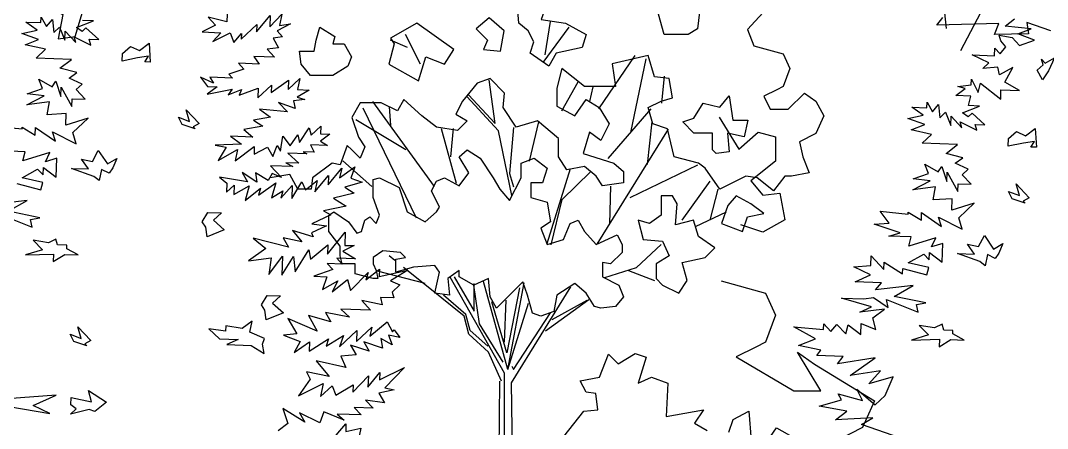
# Model space of a CAD drawing. Header units: inches. Extents: x -11 to 128, y 7 to 56.
# Drawn here: x 60.873 to 61.527, y 21.827 to 22.086 of the extents above; entities that cross this region are included whole.
import ezdxf

# ---------------------------------------------------------------- set-up
doc = ezdxf.new("R2010")
doc.units = ezdxf.units.IN
doc.header["$MEASUREMENT"] = 0
doc.layers.add('CAY', color=94, linetype='Continuous')
doc.layers.add('CAY-3', color=61, linetype='Continuous')
picture_1 = doc.add_image_def('image1.jpg', size_in_pixel=(1680, 1093))

# ---------------------------------------------------------------- blocks, each defined once
blk = doc.blocks.new('A$C76451831')
at = {"layer": 'CAY'}
for p, q in [((5019.2, 937.2), (4991.7, 907.3)), ((4704.6, 871.1), (4712.5, 918.7)), ((5357.2, 912.1), (5370.7, 922.5)), ((4701.9, 860.6), (4738.9, 910.7)), ((4991.7, 907.3), (5000.7, 884.1)), ((5394.2, 908.1), (5357.2, 912.1)), ((5375.4, 901.1), (5394.2, 908.1)), ((4509.3, 881.7), (4485.5, 892.2)), ((4527.8, 857.9), (4506.6, 900.2)), ((5351, 891), (5348.6, 899.3)), ((5348.6, 899.3), (5367.1, 895.9)), ((5358.4, 882.6), (5351, 891)), ((5367.1, 895.9), (5377.5, 884.7)), ((5399.1, 892.1), (5375.4, 901.1)), ((5377.5, 884.7), (5399.1, 892.1)), ((5000.7, 884.1), (5042.4, 872.7)), ((5342.1, 870.1), (5342.5, 880.9)), ((5342.5, 880.9), (5350.4, 872.5)), ((5350.4, 872.5), (5358.4, 882.6)), ((4781, 794.5), (4832.5, 870.4)), ((4850.9, 870.4), (4799.8, 858.6)), ((4826.2, 761), (4847.8, 865.6)), ((4860, 840.1), (4850.9, 870.4)), ((5042.4, 872.7), (5051.8, 851.9)), ((5310.5, 871.2), (5342.1, 870.1)), ((5334.1, 859.9), (5310.5, 871.2)), ((5325.6, 852), (5334.1, 859.9)), ((4728.3, 851.9), (4721.2, 824)), ((4760.5, 826.3), (4728.3, 851.9)), ((4799.8, 858.6), (4804.6, 826.3)), ((5051.8, 851.9), (5042.4, 826.3)), ((5347, 854), (5325.6, 852)), ((5349.4, 843.1), (5347, 854)), ((5368.3, 853.3), (5349.4, 843.1)), ((5356.7, 832.4), (5368.3, 853.3)), ((4608.4, 831), (4587.6, 805.5)), ((4626.9, 837.7), (4608.4, 831)), ((4634, 774), (4625.3, 835.7)), ((4647.3, 816.9), (4626.9, 837.7)), ((4728.6, 791.9), (4751.7, 832.8)), ((4880.8, 837.7), (4860, 840.1)), ((4870.1, 802.5), (4874.1, 840.9)), ((4885.5, 810.2), (4880.8, 837.7)), ((5309, 828.6), (5309.3, 836.7)), ((5309.3, 836.7), (5319, 817.8)), ((5319, 817.8), (5322.2, 830.9)), ((5322.2, 830.9), (5350.9, 808.5)), ((5377.6, 820.8), (5356.7, 832.4)), ((4645.4, 796.4), (4647.3, 816.9)), ((4721.2, 824), (4721.2, 798.4)), ((4804.6, 826.3), (4760.5, 826.3)), ((4768, 805.1), (4772.9, 825.9)), ((5033.3, 821.6), (5014.8, 812.5)), ((5042.4, 826.3), (5033.3, 821.6)), ((5049.4, 794.1), (5072.6, 816.9)), ((5072.6, 816.9), (5088.7, 805.5)), ((5287.1, 813.5), (5300.6, 823.4)), ((5290.3, 826.5), (5309, 828.6)), ((5300.6, 823.4), (5290.3, 826.5)), ((5350.9, 808.5), (5351.3, 821.7)), ((5351.3, 821.7), (5377.6, 820.8)), ((4442.1, 803.1), (4430.3, 782.3)), ((4472, 803.1), (4442.1, 803.1)), ((4547.7, 684.5), (4460.2, 805.1)), ((4495.2, 791.7), (4472, 803.1)), ((4504.2, 807.8), (4495.2, 791.7)), ((4529.8, 784.6), (4504.2, 807.8)), ((4587.6, 805.5), (4578.1, 787)), ((4638.7, 763.4), (4593.5, 812.2)), ((4595.8, 814.5), (4634, 774)), ((4746.8, 784.6), (4762.9, 807.8)), ((4762.9, 807.8), (4781.4, 796.4)), ((4850.9, 796.4), (4869.4, 805.5)), ((4869.4, 805.5), (4885.5, 810.2)), ((5014.8, 812.5), (5023.9, 794.1)), ((5088.7, 805.5), (5100.1, 784.6)), ((5246.2, 796.3), (5246.5, 804)), ((5246.5, 804), (5254.2, 790.6)), ((5308.4, 812.7), (5287.1, 813.5)), ((5305.2, 799.3), (5308.4, 812.7)), ((4522.3, 639.8), (4446.8, 795.6)), ((4485.8, 770.9), (4483.8, 797.9)), ((4578.1, 787), (4594.3, 777.9)), ((4663.8, 768.5), (4645.4, 796.4)), ((4721.2, 798.4), (4746.8, 784.6)), ((4781.4, 796.4), (4795.5, 773.2)), ((4794.3, 724.1), (4854.9, 794.5)), ((4857.6, 773.2), (4850.9, 796.4)), ((5023.9, 794.1), (5049.4, 794.1)), ((5240.9, 785.6), (5224.9, 797.1)), ((5224.9, 797.1), (5246.2, 796.3)), ((5254.2, 790.6), (5262.7, 800.7)), ((5262.7, 800.7), (5264.7, 782.1)), ((5264.7, 782.1), (5272.7, 790)), ((5272.7, 790), (5280.2, 771.1)), ((5296.7, 789.1), (5321.1, 798.7)), ((5304.7, 783.4), (5296.7, 789.1)), ((5310.3, 788.7), (5304.7, 783.4)), ((5321.1, 798.7), (5305.2, 799.3)), ((5328.3, 772.2), (5310.3, 788.7)), ((4430.3, 782.3), (4439.8, 754.7)), ((4507, 736.3), (4436.2, 779.1)), ((4550.6, 768.5), (4529.8, 784.6)), ((4594.3, 777.9), (4580.5, 763.8)), ((4693.7, 777.9), (4663.8, 768.5)), ((4682.7, 720.5), (4695.7, 776.4)), ((4723.6, 752.4), (4693.7, 777.9)), ((4795.5, 773.2), (4783.7, 750)), ((4850.1, 715.8), (4856.4, 776.4)), ((4878.5, 766.1), (4857.6, 773.2)), ((4951.7, 782.9), (4979.4, 737.5)), ((5100.1, 784.6), (5088.7, 759.5)), ((5219.4, 781), (5240.9, 785.6)), ((5243.1, 772.4), (5219.4, 781)), ((5223.8, 764.9), (5243.1, 772.4)), ((5280.2, 771.1), (5280.7, 784.3)), ((5280.7, 784.3), (5296, 767.8)), ((5296, 767.8), (5293.5, 776.1)), ((5293.5, 776.1), (5317.1, 764.4)), ((5314.7, 772.6), (5328.3, 772.2)), ((5317.1, 764.4), (5314.7, 772.6)), ((4580.5, 763.8), (4550.6, 768.5)), ((4579.1, 689), (4557.9, 766.3)), ((4571.1, 726.8), (4574.5, 766.9)), ((4657.5, 671.8), (4638.7, 763.4)), ((4659.9, 768.1), (4654, 702.8)), ((4767.6, 761.4), (4758.6, 731.5)), ((4783.7, 750), (4767.6, 761.4)), ((4778.7, 602.9), (4879.6, 765.8)), ((4887.9, 726.8), (4878.5, 766.1)), ((4979.4, 737.5), (5007.1, 761.7)), ((5007.1, 761.7), (5031.3, 755.2)), ((5088.7, 759.5), (5065.6, 747.7)), ((5253, 758.5), (5223.8, 764.9)), ((5239.5, 745.8), (5253, 758.5)), ((4439.8, 754.7), (4448.8, 741)), ((4723.6, 726.8), (4723.6, 752.4)), ((5031.3, 755.2), (5031.3, 720.4)), ((5065.6, 747.7), (5070.3, 726.8)), ((5289.7, 744), (5239.5, 745.8)), ((5273.4, 731.5), (5289.7, 744)), ((4423.7, 742.9), (4414.2, 715.4)), ((4430.3, 736.3), (4423.7, 742.9)), ((4442.1, 724.5), (4430.3, 736.3)), ((4448.8, 741), (4442.1, 724.5)), ((4758.6, 731.5), (4802.2, 717.8)), ((5297.2, 725.2), (5273.4, 731.5)), ((4402.8, 717.8), (4374.9, 696.9)), ((4414.2, 715.4), (4402.8, 717.8)), ((4458.8, 684.4), (4417.8, 720.8)), ((4735.4, 708.3), (4723.6, 726.8)), ((4802.2, 717.8), (4816, 706)), ((4825.4, 669), (4921.3, 715.4)), ((4922.5, 717.8), (4887.9, 726.8)), ((4931.5, 710.7), (4922.5, 717.8)), ((5031.3, 720.4), (4996.5, 692.7)), ((5070.3, 726.8), (5079.3, 704)), ((5248.4, 702.9), (5243.4, 716.2)), ((5243.4, 716.2), (5262.1, 705.1)), ((5286.5, 717.4), (5297.2, 725.2)), ((5304.8, 709.1), (5286.5, 717.4)), ((4342.7, 701.7), (4314.8, 696.9)), ((4354.1, 680.8), (4342.7, 701.7)), ((4654, 702.8), (4659.9, 684)), ((4707.6, 603.7), (4740.9, 709.9)), ((4728.7, 665.9), (4769.2, 705.2)), ((4760.5, 713.1), (4735.4, 708.3)), ((4777, 699.3), (4760.5, 713.1)), ((4786.1, 685.5), (4777, 699.3)), ((4816, 706), (4816, 689.9)), ((4952.3, 680.8), (4931.5, 710.7)), ((4989.3, 699.3), (4952.3, 680.8)), ((5005.4, 696.9), (4989.3, 699.3)), ((5044.7, 699.3), (5028.6, 678.5)), ((5054.2, 699.3), (5044.7, 699.3)), ((5079.3, 704), (5054.2, 699.3)), ((5226.8, 695.5), (5248.4, 702.9)), ((5262.1, 705.1), (5267.3, 713.1)), ((5267.3, 713.1), (5274.7, 691.5)), ((5274.7, 691.5), (5275.2, 704.7)), ((5275.2, 704.7), (5290.1, 677.4)), ((5296.4, 701.2), (5304.8, 709.1)), ((5309, 687.6), (5296.4, 701.2)), ((4374.9, 696.9), (4372.6, 680.8)), ((4816, 689.9), (4786.1, 685.5)), ((4796.7, 631.7), (4797.9, 685.1)), ((4899.3, 636.8), (4938.6, 692.2)), ((4996.5, 692.7), (5013.6, 672)), ((5028.6, 678.5), (5005.4, 696.9)), ((5226.3, 679.6), (5250.7, 692.4)), ((5250.7, 692.4), (5226.8, 695.5)), ((5290.1, 677.4), (5290.5, 688.3)), ((5290.5, 688.3), (5309, 687.6)), ((4372.6, 680.8), (4354.1, 680.8)), ((4938.6, 636.8), (4950, 680.8)), ((5013.6, 672), (5037.8, 675)), ((5037.8, 675), (5044.9, 637.2)), ((5258.6, 683.9), (5226.3, 679.6)), ((5255.2, 665.5), (5258.6, 683.9)), ((4713.4, 601.8), (4728.7, 665.9)), ((5282, 667.2), (5255.2, 665.5)), ((5281.5, 650.9), (5282, 667.2)), ((5313.5, 660.7), (5281.5, 650.9)), ((5291.5, 640.2), (5313.5, 660.7)), ((4917.8, 627.7), (4961.8, 648.6)), ((5179.9, 649.5), (5219.6, 645.4)), ((5192.9, 632.7), (5179.9, 649.5)), ((5219.6, 645.4), (5219.7, 648.1)), ((5219.7, 648.1), (5238.4, 636.6)), ((5238.4, 636.6), (5238.7, 647.4)), ((5238.7, 647.4), (5267.1, 627.9)), ((5262.5, 641.2), (5296.4, 624.1)), ((5267.1, 627.9), (5262.5, 641.2)), ((5013.6, 619.5), (4982.4, 630.1)), ((5044.9, 637.2), (5013.6, 619.5)), ((5171.6, 631.2), (5192.9, 632.7)), ((5208.3, 619), (5171.6, 631.2)), ((5296.4, 624.1), (5291.5, 640.2)), ((5192.3, 614.2), (5208.3, 619)), ((5224, 613.1), (5192.3, 614.2)), ((5220.8, 600), (5224, 613.1)), ((5258.8, 611.8), (5220.8, 600)), ((5252.9, 598.9), (5258.8, 611.8)), ((4834.4, 569.5), (4869.4, 602.2)), ((5268.9, 603.8), (5252.9, 598.9)), ((5268, 577.1), (5268.9, 603.8)), ((4491.5, 579.5), (4483.4, 586)), ((5166.8, 572.4), (5167.3, 586)), ((5167.3, 586), (5185.2, 566.8)), ((5219.9, 576), (5241.7, 588.4)), ((5241.7, 588.4), (5249.5, 580.4)), ((5249.5, 580.4), (5249.9, 590.8)), ((5249.9, 590.8), (5268, 577.1)), ((4541.2, 539.6), (4503.7, 569.7)), ((4789.6, 555.4), (4834.4, 569.5)), ((5142.7, 570.6), (5166.8, 572.4)), ((5166.3, 559.3), (5142.7, 570.6)), ((5185.2, 566.8), (5185.5, 577.2)), ((5185.5, 577.2), (5211.7, 560.4)), ((5211.7, 560.4), (5212, 568.1)), ((5212, 568.1), (5246.1, 559.2)), ((5249.2, 569.6), (5219.9, 576)), ((5246.1, 559.2), (5249.2, 569.6)), ((4534.5, 546.7), (4466.9, 564.4)), ((4647.3, 419.7), (4569.9, 556)), ((4575.8, 556.2), (4604.1, 507.8)), ((4823, 565.2), (4860, 551.4)), ((5144.7, 549.2), (5166.3, 559.3)), ((4589.9, 500.7), (4541.2, 539.6)), ((4602.9, 544.4), (4611.2, 489.7)), ((4604.1, 507.8), (4604.1, 546.7)), ((4651.6, 424.8), (4617.3, 549.9)), ((4668.2, 540.8), (4650.5, 448.4)), ((4651.6, 424.8), (4675, 548.1)), ((4656.8, 405.9), (4741.3, 542.4)), ((5181.8, 547.9), (5144.7, 549.2)), ((5173.3, 537.8), (5181.8, 547.9)), ((5227, 544), (5173.3, 537.8)), ((5199.7, 528.7), (5227, 544)), ((4592.3, 503.1), (4560.4, 530.2)), ((5125.3, 526.3), (5157, 525.2)), ((5167.5, 513.9), (5125.3, 526.3)), ((5157, 525.2), (5170.6, 527)), ((5170.6, 527), (5191.5, 513.1)), ((5244.7, 519.4), (5199.7, 528.7)), ((4650.5, 448.4), (4629.2, 520.8)), ((4646.9, 463.7), (4649.3, 523.1)), ((4651.6, 424.8), (4681.2, 519.2)), ((4705.1, 479.9), (4766.8, 524.3)), ((4714.5, 496), (4764.5, 523.1)), ((5150.9, 506.4), (5167.5, 513.9)), ((5185.9, 510.6), (5150.9, 506.4)), ((5169.6, 498), (5185.9, 510.6)), ((5189.1, 524.1), (5233.8, 506.2)), ((5191.5, 513.1), (5189.1, 524.1)), ((5231.5, 517.1), (5244.7, 519.4)), ((5233.8, 506.2), (5231.5, 517.1)), ((4596.6, 475.1), (4589.9, 500.7)), ((4598.2, 480.3), (4592.3, 503.1)), ((4659.9, 424.8), (4712.2, 505.4)), ((5174, 481.5), (5169.6, 498)), ((4611.2, 489.7), (4644.6, 435.4)), ((5057.3, 485.6), (5099.7, 481.8)), ((5088.4, 468.6), (5057.3, 485.6)), ((5099.7, 481.8), (5100, 489.5)), ((5100, 489.5), (5110.1, 478.8)), ((5110.1, 478.8), (5118.6, 488.9)), ((5118.6, 488.9), (5131.2, 475.3)), ((5131.2, 475.3), (5134.4, 488.3)), ((5134.4, 488.3), (5152.5, 474.6)), ((5152.5, 474.6), (5153.1, 490.4)), ((5153.1, 490.4), (5174, 481.5)), ((4624.5, 449.6), (4596.6, 475.1)), ((4623.3, 457.8), (4598.2, 480.3)), ((5064.1, 459.1), (5088.4, 468.6)), ((5096, 452.5), (5064.1, 459.1)), ((5090.3, 444.6), (5096, 452.5)), ((4643, 408.3), (4624.5, 449.6)), ((5062.5, 449.6), (5086.7, 432.5)), ((5127.4, 443.3), (5090.3, 444.6)), ((5119.3, 433.1), (5127.4, 443.3)), ((5172.7, 441.7), (5119.3, 433.1)), ((5137.3, 416.6), (5172.7, 441.7)), ((4657.5, 429.5), (4659.9, 424.8)), ((5180.2, 422.8), (5137.3, 416.6)), ((5163.7, 404.8), (5180.2, 422.8)), ((4638.3, 140.1), (4640.6, 408.3)), ((4647.3, 135.4), (4647.3, 419.7)), ((5198.4, 414.5), (5163.7, 404.8)), ((5187.1, 388.1), (5198.4, 414.5)), ((4661.5, 135.4), (4656.8, 405.9)), ((5154.7, 381.1), (5147.1, 397.2)), ((5147.1, 397.2), (5173, 375)), ((5093.2, 372.8), (5125.3, 382.1)), ((5120.6, 390.5), (5154.7, 381.1)), ((5125.3, 382.1), (5120.6, 390.5)), ((5171.9, 380.3), (5154.8, 342.6)), ((5173, 375), (5187.1, 388.1)), ((5132.9, 366), (5093.2, 372.8)), ((5116.6, 353.4), (5132.9, 366)), ((5169.7, 356.6), (5116.6, 353.4)), ((5153.5, 346.7), (5169.7, 356.6)), ((5154.8, 342.6), (5120.1, 324.9)), ((5198.3, 331.5), (5153.5, 346.7))]:
    blk.add_line(p, q, dxfattribs=at)
for points in [[(1520, 125.7), (1486, 137.8), (1488.1, 121.8), (1440.1, 120.8), (1446.1, 136.4), (1358.1, 134.1), (1366.6, 144.6)], [(3944, 372.4), (4002.2, 362.7), (3978.5, 373.9), (4011.2, 388.7), (3941.7, 383.4)], [(3932.3, 644.8), (3976.9, 627), (3974.6, 637.9), (3987.8, 640.2), (3942.8, 649.4), (3970.1, 664.8), (3916.4, 658.5)], [(3955.1, 688.9), (3989.2, 680), (3992.3, 690.3), (3963.1, 696.8), (3984.8, 709.2), (3992.7, 701.2), (3993, 711.6), (4011.1, 697.8), (4012.1, 724.6), (3996, 719.7), (4001.9, 732.6), (3963.9, 720.8), (3967.1, 733.8), (3935.4, 734.9)], [(3923, 770.3), (3962.8, 766.2), (3962.9, 768.9), (3981.5, 757.4), (3981.9, 768.2), (4010.2, 748.6), (4005.7, 761.9), (4039.5, 744.9), (4034.6, 760.9), (4056.7, 781.5), (4024.6, 771.7), (4025.2, 788), (3998.4, 786.2), (4001.7, 804.7), (3969.4, 800.4), (3993.9, 813.1), (3970, 816.2), (3991.5, 823.6), (3986.5, 837), (4005.2, 825.9), (4010.4, 833.9), (4017.9, 812.3), (4018.3, 825.4), (4033.2, 798.2), (4033.6, 809), (4052.2, 808.4), (4039.5, 822), (4047.9, 829.8), (4029.6, 838.2), (4040.3, 846), (4016.5, 852.2), (4032.8, 864.8), (3982.6, 866.6), (3996.2, 879.2), (3966.9, 885.7), (3986.2, 893.2), (3962.5, 901.7), (3984, 906.4), (3968.1, 917.8), (3989.3, 917.1), (3989.6, 924.8), (3997.3, 911.4), (4005.8, 921.5), (4007.9, 902.9), (4015.9, 910.7), (4023.4, 891.9), (4023.8, 905), (4039.1, 888.6), (4036.7, 896.9), (4060.3, 885.2), (4057.8, 893.4), (4071.4, 892.9), (4053.4, 909.4), (4047.8, 904.2), (4039.8, 909.9), (4064.2, 919.5), (4048.4, 920)], [(4253.5, 929.2), (4253.1, 918.3), (4226.6, 924.7), (4237.1, 913.4), (4218.2, 903.7), (4244.9, 902.7), (4233.5, 890), (4258, 902.3), (4263, 889), (4273.8, 901.7), (4273.5, 893.6), (4295.6, 914.1), (4295.2, 903.7), (4314.6, 927.1), (4314, 910.8), (4331, 929.2), (4327.7, 913), (4343.6, 915.2), (4324.7, 905.4), (4332.1, 897), (4318.9, 894.7), (4326.6, 881.3), (4310.2, 879.2), (4320.7, 867.9), (4291.3, 868.9), (4299.1, 858.2), (4269.6, 859.3), (4277.5, 850.8), (4256, 843.9), (4261.2, 838.3), (4229.1, 839.4), (4234.2, 831), (4215.9, 839.8), (4225.9, 826.3), (4239.5, 825.9), (4225.5, 815.5), (4260.6, 822.4), (4254.9, 814.4), (4273.8, 821.9), (4270.8, 813.9), (4297.8, 823.8), (4297.4, 810.2), (4316.6, 828.2), (4316.2, 817.7), (4340.9, 835.5), (4340.4, 822.3), (4356.8, 837.6), (4353.5, 821.9), (4369.8, 821.3), (4353.1, 811), (4363.9, 807.9), (4348, 805.8), (4349.9, 795.3), (4326.6, 803.8), (4339.3, 790.2), (4299.5, 794.3), (4315, 782.9), (4290.8, 778.7), (4304.1, 770.1), (4277.2, 765.6), (4290, 754.7), (4258.3, 755.8), (4273.8, 744.4), (4236.6, 743), (4252.3, 740.2), (4240.8, 721.6), (4268.1, 736.9), (4264.8, 720.7), (4292.2, 741.1), (4291.9, 730.6), (4310.8, 740.4), (4318.5, 727), (4324.5, 742.7), (4329.2, 734.8), (4332.6, 756), (4343, 742), (4354, 757.9), (4356.3, 747), (4370.2, 767.8), (4372.6, 757.3), (4386.6, 770), (4386.2, 759.1), (4399.3, 758.6), (4385.9, 748.7), (4396.1, 742.9), (4372.1, 743.7), (4377.2, 733.1), (4361.3, 733.7), (4366.6, 730.8), (4339.9, 731.7), (4355.3, 717.6), (4336.8, 718.2), (4347, 712.9), (4315.3, 714), (4330.6, 697.1), (4317.6, 703), (4311.9, 692.8), (4293.7, 703.8), (4295.9, 690.6), (4275.1, 704.5), (4282.3, 691.1), (4242.7, 697.9), (4253.3, 689.4), (4252.8, 676.3), (4263.6, 686.3), (4263.1, 673.2), (4284.9, 685.6), (4279.1, 664.5), (4301.1, 682.3), (4298, 672), (4322.6, 689.7), (4316.4, 668.6), (4332.6, 678.5), (4329.6, 668.1), (4346.1, 686.1), (4345.4, 667.6), (4359.8, 691.1), (4364.9, 680), (4381.2, 693.1), (4377.9, 676.9), (4397.3, 700.2), (4396.8, 687.1), (4416.2, 710.4), (4413, 696.9), (4434.9, 712.5), (4429.3, 696.4), (4445, 690.8), (4420.7, 683.5), (4433.6, 674.9), (4404.3, 668.2), (4422.5, 656.7), (4390.1, 650.1), (4400.8, 644.3), (4373.6, 631.7), (4394.8, 628.7), (4373.2, 618.6), (4375.7, 613), (4346.5, 622.2), (4359.6, 605.9), (4333, 611.8), (4340.7, 598.4), (4290.4, 611), (4308.5, 596.8), (4283.9, 579.1), (4316.2, 583.4), (4312.6, 559.5), (4332.1, 585.5), (4331.2, 558.8), (4348, 585), (4349.9, 563.6), (4369.6, 594.7), (4371.9, 581.4), (4396.6, 601.9), (4396.1, 588.3), (4421.2, 619.6), (4420.6, 601), (4433.7, 600.6), (4417.6, 593), (4435.8, 581.9), (4409.1, 582.8), (4416.9, 574.4), (4395.7, 575.2), (4403.5, 566.7), (4376.5, 557.2), (4395, 556.6), (4388.9, 538.2), (4410.7, 550.6), (4402.4, 535), (4424.3, 552.8), (4428.8, 536.8), (4453.7, 562.3), (4450.6, 551.9), (4469.7, 567.1), (4469.3, 556.7), (4510, 565.7), (4485.4, 550.7), (4498.4, 544.8), (4487.6, 534.8), (4490, 526.5), (4471, 527.2), (4473.4, 516.7), (4444.6, 522.7), (4457.2, 509.1), (4414.7, 510.6), (4427.4, 499.2), (4393.2, 505.9), (4400.9, 492.5), (4369.1, 501.3), (4381.4, 479.5), (4339.5, 497.3), (4352.3, 475.6), (4333.6, 473.5), (4357.4, 464.5), (4348.7, 449), (4370.5, 464.1), (4370, 450.9), (4397.4, 468.6), (4394.3, 457.8), (4418.8, 473.3), (4412.8, 457.1), (4437.7, 480.3), (4437.1, 464.5), (4459.1, 485), (4455.9, 472), (4480.7, 492.4), (4488.3, 478.5), (4490.7, 481.2), (4498.5, 470.5), (4482.7, 473.7), (4487.7, 460), (4471.7, 468.7), (4473.9, 455), (4447.5, 464.1), (4455.2, 450.7), (4428.8, 459.3), (4436.5, 445.9), (4415.1, 443.9), (4422.2, 427.8), (4380, 437), (4398.2, 415), (4366.3, 421.6), (4371.3, 411), (4354.7, 387.5), (4389.7, 404.9), (4386.3, 386.4), (4402.7, 401.7), (4407.7, 388.4), (4432.3, 403.4), (4431.9, 392.6), (4454, 415.8), (4453.4, 400), (4470, 420.7), (4469.7, 410.3), (4505.2, 427.6), (4477.4, 399.1), (4490.4, 396), (4469, 391.3), (4476.7, 377.8), (4450.1, 381.5), (4460.6, 370.2), (4433.8, 371.2), (4443.9, 360.4), (4409.5, 361.6), (4419.6, 353.1), (4391, 365), (4385, 349.3), (4356.1, 363.5), (4363.8, 350.1), (4332.7, 369.7), (4339.7, 348.2), (4326.2, 337.8)], [(4400, 322), (4422.2, 348), (4421.8, 337.1), (4443.2, 341.8), (4440, 326.1)], [(5254.8, 1037.3), (5265.4, 984.5), (5273.8, 908.6)], [(5338.2, 995.1), (5322.3, 930.7), (5293.9, 877)]]:
    blk.add_lwpolyline(points, dxfattribs=at)
for points in [[(4709.9, 855.3), (4683.5, 873.8), (4688.8, 889.6), (4680.8, 905.5), (4667.6, 916), (4665, 945.1), (4680.8, 950.3), (4696.7, 963.5), (4686.1, 987.3), (4699.3, 1016.3), (4731, 1024.3), (4770.6, 1013.7), (4754.7, 1003.1), (4744.2, 982), (4778.5, 974.1), (4778.5, 947.7), (4757.4, 939.8), (4736.3, 931.9), (4704.6, 937.1), (4699.3, 921.3), (4733.6, 916), (4762.7, 900.2), (4757.4, 881.7), (4720.4, 873.8)], [(4865.6, 929.2), (4870.9, 953), (4905.2, 945.1), (4910.4, 963.5), (4907.8, 982), (4923.6, 987.3), (4947.4, 979.4), (4939.5, 942.4), (4923.6, 931.9), (4921, 908.1), (4907.8, 900.2), (4873.5, 900.2)], [(4641.2, 876.4), (4646.5, 905.5), (4625.4, 923.9), (4606.9, 908.1), (4622.8, 892.2), (4617.5, 879)], [(4403.7, 887), (4419.5, 887), (4430.1, 868.5), (4424.8, 855.3), (4403.7, 842.1), (4372, 842.1), (4358.8, 857.9), (4356.2, 876.4), (4377.3, 876.4), (4380, 892.2), (4385.2, 910.7), (4406.4, 897.5)], [(4562.1, 857.9), (4575.3, 879), (4522.5, 916), (4485.5, 894.9), (4490.8, 887), (4482.9, 857.9), (4525.1, 834.2), (4535.7, 868.5)], [(4144.6, 860.9), (4136.9, 861.2), (4142.2, 869.2), (4126.3, 867), (4104.8, 862.3), (4105.2, 873.2), (4116.4, 883.2), (4129.3, 877.3), (4142.8, 887.7)], [(5402.6, 849.4), (5411, 857.2), (5408.6, 865), (5413.8, 859.4), (5427.2, 867.1), (5418.9, 848.8), (5410.3, 835.9)], [(4915.7, 781.4), (4928.9, 802.5), (4952.7, 797.2), (4965.9, 813), (4971.2, 778.7), (4992.3, 778.7), (4987, 755), (4963.2, 760.2), (4965.9, 733.8), (4947.4, 731.2), (4942.1, 736.5), (4942.1, 760.2), (4915.7, 760.2), (4899.9, 776.1)], [(4208.2, 766.2), (4189.8, 772.3), (4184.7, 782.9), (4200.4, 776.9), (4195.5, 793.4), (4213.9, 773.7), (4205.6, 769)], [(5401.5, 740.1), (5393.8, 740.4), (5399.1, 748.4), (5383.1, 746.2), (5361.7, 741.5), (5362, 752.4), (5373.3, 762.4), (5386.2, 756.5), (5399.7, 766.9)], [(4064.6, 698.7), (4032.9, 710.2), (4056.9, 709.4), (4046.9, 723.3), (4062.7, 720.1), (4070.9, 735.6), (4083.8, 716.6), (4097.3, 724.3), (4091.3, 710.9), (4086.1, 703.4), (4075.4, 708.7), (4072.1, 693)], [(4499.5, 590.8), (4474.4, 593.1), (4460.6, 583.7), (4460.6, 574.6), (4464.9, 565.2), (4467.3, 553.8), (4460.6, 553.8), (4435.1, 560.5), (4435.1, 574.6), (4416.6, 574.6), (4414.2, 586), (4414.2, 599.8), (4398.1, 620.6), (4398.1, 643.8), (4405.2, 648.6), (4425.6, 634.4), (4437.4, 618.3), (4444.1, 620.6), (4448.8, 636.8), (4455.9, 641.5), (4464.9, 632), (4469.6, 643.8), (4460.6, 669), (4460.6, 694.6), (4469.6, 696.9), (4497.6, 683.2), (4509, 648.6), (4534.5, 634.4), (4550.6, 648.6), (4554.9, 655.2), (4543.5, 678.5), (4550.6, 692.2), (4562, 696.9), (4582.9, 685.5), (4596.6, 704), (4582.9, 726.8), (4594.3, 736.3), (4612.7, 724.5), (4631.2, 696.9), (4640.6, 680.8), (4654.4, 664.7), (4670.5, 696.9), (4670.5, 717.8), (4689, 724.5), (4707.5, 710.7), (4700.8, 689.9), (4684.3, 689.9), (4684.3, 669), (4707.5, 662.3), (4712.2, 634.4), (4698.4, 625.4), (4707.5, 602.2), (4730.7, 609.2), (4740.1, 632), (4751.5, 636.8), (4760.5, 620.6), (4777, 602.2), (4806.9, 615.9), (4814, 602.2), (4814, 590.8), (4797.5, 574.6), (4786.1, 576.6), (4786.1, 556.2), (4809.3, 544.4), (4816, 528.2), (4804.6, 514.5), (4783.7, 512.1), (4774.7, 514.5), (4762.9, 533), (4746.8, 546.7), (4721.2, 530.6), (4716.9, 507.4), (4698.4, 500.7), (4686.6, 505), (4679.9, 530.6), (4672.9, 549.1), (4656.8, 533), (4635.9, 512.1), (4626.9, 528.2), (4624.5, 553.8), (4603.7, 544.4), (4582.9, 556.2), (4582.9, 565.2), (4566.7, 553.8), (4569.1, 530.6), (4548.3, 533), (4554.9, 562.8), (4548.3, 572.3), (4518, 569.9), (4492.8, 562.8), (4492.8, 581.3), (4506.6, 583.7)], [(5385.6, 660.9), (5367.2, 667), (5362.2, 677.6), (5377.8, 671.6), (5372.9, 688.1), (5391.3, 668.4), (5383, 663.7)], [(4892.2, 660), (4885.5, 671.4), (4869.4, 671.4), (4869.4, 643.8), (4852.9, 632), (4836.8, 636.8), (4843.9, 609.2), (4871.4, 606.9), (4880.8, 586), (4862.3, 574.6), (4862.3, 553.8), (4871.4, 544.4), (4894.6, 533), (4906.4, 551.4), (4899.3, 576.6), (4931.5, 583.7), (4945.3, 597.4), (4922.5, 613.6), (4915.4, 636.8), (4889.8, 630.1)], [(4975.5, 671.4), (4963.7, 657.6), (4954.7, 632), (4984.6, 620.6), (4991.7, 641.5), (5014.8, 646.2), (4996.4, 660)], [(4223.4, 626.6), (4218.2, 634.5), (4226.4, 647.8), (4245.4, 647.1), (4234.2, 636.7), (4249.6, 623), (4225.2, 612.9)], [(5321.5, 577.9), (5289.7, 589.5), (5313.7, 588.6), (5303.8, 602.6), (5319.5, 599.3), (5327.8, 614.9), (5340.7, 595.8), (5354.1, 603.5), (5348.2, 590.1), (5343, 582.6), (5332.3, 588), (5329, 572.2)], [(4013.2, 601.7), (4010.8, 609.9), (4000.2, 604.8), (3978.6, 608.3), (3991.7, 594.7), (3967.4, 587.4), (4007.3, 588.7), (4006.9, 577.9), (4023.2, 588.2), (4042.2, 587.5), (4026.2, 596.2), (4026.3, 601.2)], [(4307.3, 508.9), (4302.2, 516.8), (4310.3, 530.1), (4329.4, 529.4), (4318.1, 518.9), (4333.5, 505.2), (4309.1, 495.2)], [(4054.6, 458.4), (4036.2, 464.5), (4031.1, 475.1), (4046.8, 469.1), (4041.9, 485.6), (4060.3, 465.9), (4052, 461.2)], [(4303.8, 461), (4306.8, 469), (4285.8, 477.9), (4289, 493.7), (4275.1, 483.3), (4251.6, 486.8), (4251.4, 479.1), (4227.5, 482.7), (4242.8, 468.5), (4269.5, 467.6), (4253, 460.5), (4287.8, 459.2), (4306, 447.7)], [(5270.1, 480.9), (5267.7, 489.1), (5257.1, 484.1), (5235.4, 487.5), (5248.5, 473.9), (5224.3, 466.6), (5264.2, 467.9), (5263.8, 457.1), (5280, 467.4), (5299.1, 466.7), (5283, 475.4), (5283.2, 480.4)], [(4032, 374.8), (4032.4, 385.2), (4061.2, 379.2), (4056.8, 395.2), (4082.5, 378.5), (4066.1, 365.4), (4058.1, 368.4), (4031.6, 361.7), (4039.5, 369.1)]]:
    blk.add_lwpolyline(points, close=True, dxfattribs=at)
at = {"layer": 'CAY-3'}
for p, q in [((4954.6, 550.5), (5017.1, 533.4)), ((5017.1, 533.4), (5031.3, 502.1)), ((5031.3, 502.1), (5017.1, 463.8)), ((5003.6, 456.7), (4975.9, 443.1)), ((5017.1, 463.8), (5003.6, 456.7)), ((4975.9, 443.1), (5057.6, 394.5)), ((5095.9, 394.5), (5062.5, 449.6)), ((5086.7, 432.5), (5171.9, 380.3)), ((5057.6, 394.5), (5095.9, 394.5))]:
    blk.add_line(p, q, dxfattribs=at)
for points in [[(4731.1, 329.7), (4759.6, 365.6), (4779.6, 367.7), (4776.4, 390.9), (4762.7, 393), (4754.3, 408.8), (4781.7, 414.1), (4794.4, 446.8), (4808.1, 433.1), (4832.3, 447.8), (4848.2, 442.6), (4836.6, 405.7), (4855.5, 414.1), (4878.8, 405.7), (4876.6, 358.2), (4929.4, 367.7), (4916.7, 348.7), (4934.6, 338.2)], [(4965.2, 336), (4971.6, 354), (4993.7, 365.6), (4996.9, 324.4)], [(5024.3, 329.7), (5032.7, 342.4), (5059.1, 327.6)]]:
    blk.add_lwpolyline(points, dxfattribs=at)
blk.add_lwpolyline([(167.4, 183.7), (139.7, 190.7), (101.4, 180.1), (101.4, 159.5), (118.5, 148.9), (112, 114.6), (136.2, 117.6), (146.2, 152.4), (156.8, 155.9), (191.6, 170.1)], close=True, dxfattribs=at)

msp = doc.modelspace()

# ---------------------------------------------------------------- block references
at = {"layer": 'CAY', "xscale": 0.0004489089019145984, "yscale": 0.0004489089019145984, "zscale": 0.0004489089019145984}
for p in [(60.84706, 22.02325), (59.0954, 21.67334)]:
    msp.add_blockref('A$C76451831', p, dxfattribs=at)

# ---------------------------------------------------------------- pictures from other files: only their frames are drawn
image = msp.add_image(picture_1, insert=(12.49661, 7.37723), size_in_units=(74.4025, 48.40591))
image.dxf.flags = 6

doc.saveas('drawing.dxf')
